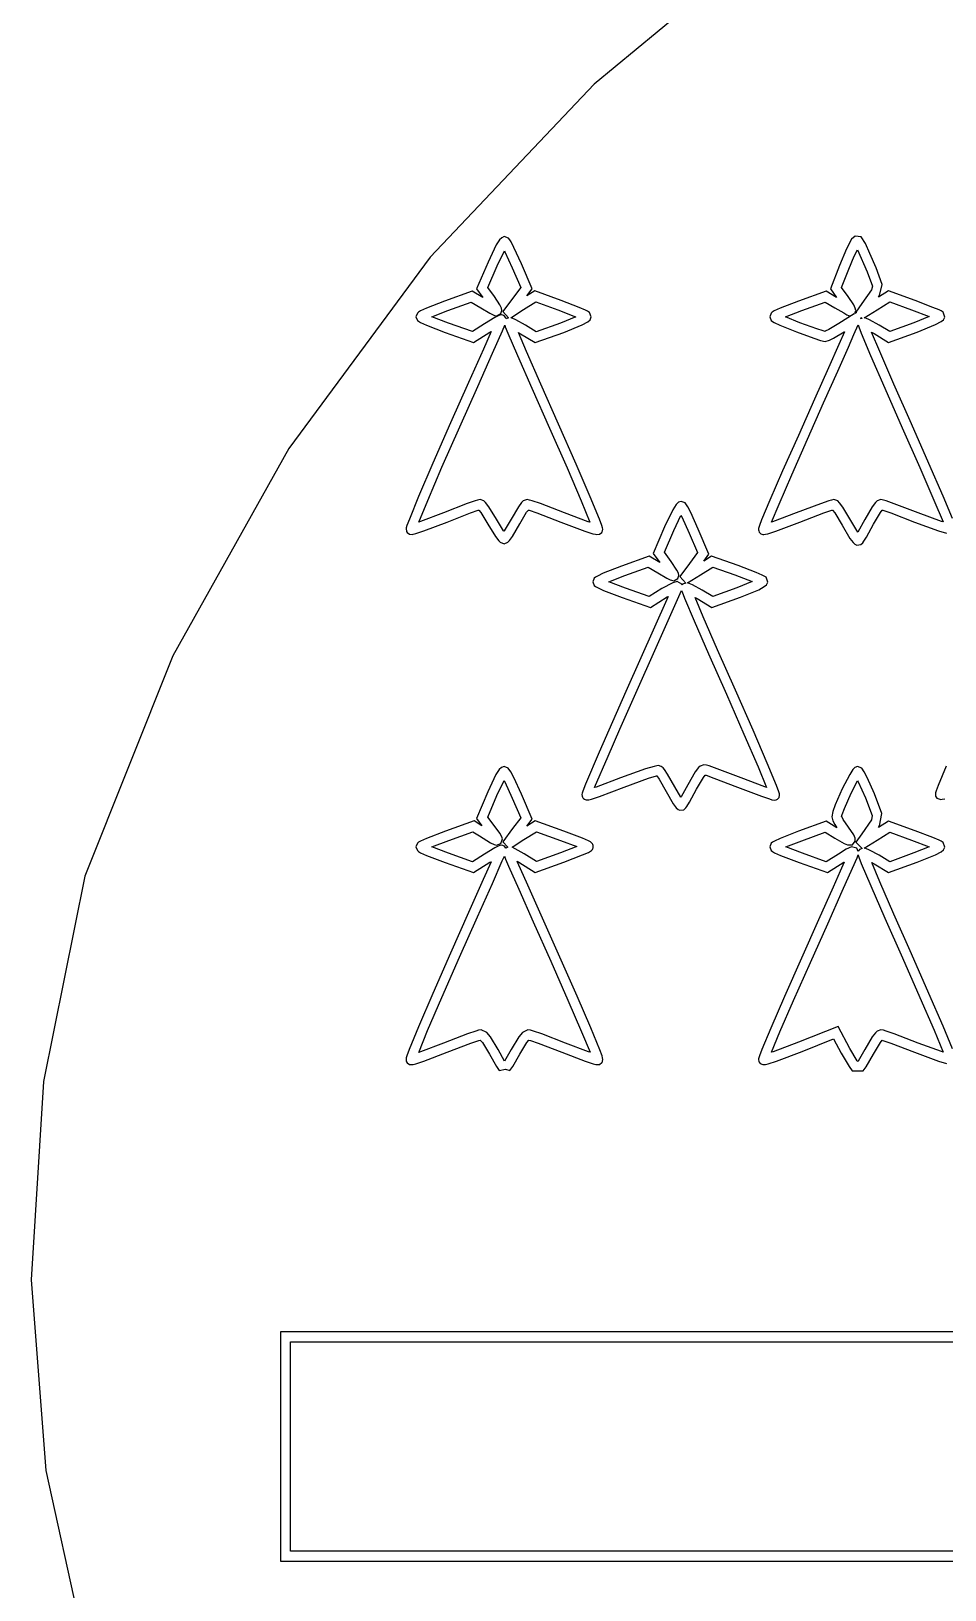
# Model space of a CAD drawing. Extents: x 23 to 528, y 384 to 592.
# Drawn here: x 78.13 to 102.54, y 427.06 to 468.71 of the extents above; entities that cross this region are included whole.
import ezdxf

# ---------------------------------------------------------------- set-up
doc = ezdxf.new("R2010")
doc.units = 0
doc.layers.get('0').update_dxf_attribs({"linetype": 'CONTINUOUS'})

msp = doc.modelspace()

# ---------------------------------------------------------------- linework, layer by layer
at = {"color": 0}
for p, q in [((98.0969, 471.371), (93.176, 467.297)), ((93.176, 467.297), (88.791, 462.672)), ((90.6999, 463.194), (90.6431, 463.137)), ((90.7658, 463.222), (90.6999, 463.194)), ((90.883, 463.183), (90.7658, 463.222)), ((90.9214, 463.134), (90.883, 463.183)), ((100.048, 463.151), (99.912, 462.901)), ((100.143, 463.232), (100.048, 463.151)), ((100.306, 463.215), (100.143, 463.232)), ((100.423, 463.042), (100.306, 463.215)), ((90.5549, 463), (90.3358, 462.545)), ((90.6431, 463.137), (90.5549, 463)), ((90.5785, 462.442), (90.7743, 462.844)), ((90.7743, 462.844), (90.7881, 462.816)), ((90.7881, 462.816), (90.9821, 462.386)), ((90.9507, 463.081), (90.9214, 463.134)), ((91.0262, 462.933), (90.9507, 463.081)), ((91.2262, 462.492), (91.0262, 462.933)), ((99.912, 462.901), (99.7313, 462.453)), ((100.12, 462.7), (100.208, 462.873)), ((100.208, 462.873), (100.466, 462.28)), ((100.537, 462.774), (100.423, 463.042)), ((100.709, 462.386), (100.537, 462.774)), ((88.791, 462.672), (85.0138, 457.56)), ((90.3358, 462.545), (90.0285, 461.828)), ((90.3319, 461.864), (90.5785, 462.442)), ((90.9821, 462.386), (91.2082, 461.864)), ((91.5113, 461.825), (91.2262, 462.492)), ((99.7313, 462.453), (99.4833, 461.828)), ((99.7825, 461.867), (99.9765, 462.354)), ((99.9765, 462.354), (100.12, 462.7)), ((100.867, 461.948), (100.709, 462.386)), ((100.466, 462.28), (100.607, 461.903)), ((100.607, 461.903), (100.586, 461.804)), ((100.798, 461.649), (100.867, 461.948)), ((89.1755, 461.5), (88.6876, 461.31)), ((89.9156, 461.768), (89.1755, 461.5)), ((89.2651, 461.25), (89.8867, 461.476)), ((89.8867, 461.476), (90.1442, 461.32)), ((90.194, 461.599), (89.9156, 461.768)), ((90.0285, 461.828), (90.194, 461.599)), ((90.5041, 461.62), (90.3319, 461.864)), ((90.6515, 461.398), (90.5041, 461.62)), ((90.992, 461.574), (90.7288, 461.225)), ((91.2082, 461.864), (90.992, 461.574)), ((91.2869, 461.275), (91.6146, 461.479)), ((91.3723, 461.638), (91.5113, 461.825)), ((91.5818, 461.772), (91.3723, 461.638)), ((92.2898, 461.514), (91.5818, 461.772)), ((91.6146, 461.479), (92.2002, 461.268)), ((92.7724, 461.327), (92.2898, 461.514)), ((98.6303, 461.5), (98.141, 461.31)), ((99.3704, 461.768), (98.6303, 461.5)), ((98.7199, 461.25), (99.3415, 461.476)), ((99.3415, 461.476), (99.599, 461.32)), ((99.6502, 461.599), (99.3704, 461.768)), ((99.4833, 461.828), (99.6502, 461.599)), ((99.9589, 461.624), (99.7825, 461.867)), ((100.106, 461.398), (99.9589, 461.624)), ((100.586, 461.804), (100.323, 461.437)), ((100.733, 461.268), (101.068, 461.479)), ((101.036, 461.772), (100.768, 461.603)), ((100.768, 461.603), (100.798, 461.649)), ((101.745, 461.514), (101.036, 461.772)), ((101.068, 461.479), (101.655, 461.268)), ((102.224, 461.331), (101.745, 461.514)), ((88.4481, 461.179), (88.4068, 461.084)), ((88.4068, 461.084), (88.4495, 460.985)), ((88.4784, 461.208), (88.4481, 461.179)), ((88.5321, 461.239), (88.4784, 461.208)), ((88.6876, 461.31), (88.5321, 461.239)), ((88.8365, 461.084), (89.2651, 461.25)), ((89.2803, 460.915), (88.8365, 461.084)), ((90.1442, 461.32), (90.3841, 461.179)), ((90.5178, 461.059), (90.2437, 460.894)), ((90.3841, 461.179), (90.4737, 461.137)), ((90.4737, 461.137), (90.5097, 461.119)), ((90.5097, 461.119), (90.5701, 461.109)), ((90.6089, 461.105), (90.5178, 461.059)), ((90.5701, 461.109), (90.6805, 461.165)), ((90.6501, 461.123), (90.6089, 461.105)), ((90.6999, 461.13), (90.6501, 461.123)), ((90.6942, 461.313), (90.6515, 461.398)), ((90.6805, 461.165), (90.7066, 461.25)), ((90.7066, 461.25), (90.6942, 461.313)), ((90.7302, 461.123), (90.6999, 461.13)), ((90.7288, 461.225), (90.8858, 461.056)), ((90.7507, 461.116), (90.7302, 461.123)), ((90.7729, 461.102), (90.7507, 461.116)), ((90.8142, 461.052), (90.7729, 461.102)), ((90.9422, 461.056), (91.2869, 461.275)), ((92.2002, 461.268), (92.6716, 461.084)), ((92.6842, 461.077), (92.2722, 460.911)), ((92.6716, 461.084), (92.6842, 461.077)), ((92.9375, 461.257), (92.7724, 461.327)), ((92.994, 461.232), (92.9375, 461.257)), ((93.0465, 461.193), (92.994, 461.232)), ((93.0935, 461.077), (93.0465, 461.193)), ((93.0645, 461.003), (93.0935, 461.077)), ((97.9015, 461.179), (97.8613, 461.081)), ((97.8613, 461.081), (97.9029, 460.982)), ((97.9304, 461.204), (97.9015, 461.179)), ((97.9854, 461.236), (97.9304, 461.204)), ((98.141, 461.31), (97.9854, 461.236)), ((98.2846, 461.081), (98.7199, 461.25)), ((98.6702, 460.922), (98.2846, 461.081)), ((99.599, 461.32), (99.8389, 461.183)), ((100.119, 461.158), (99.7119, 460.901)), ((99.8389, 461.183), (99.9271, 461.137)), ((99.9271, 461.137), (99.9642, 461.119)), ((99.9642, 461.119), (100.025, 461.109)), ((100.025, 461.109), (100.119, 461.158)), ((100.148, 461.313), (100.106, 461.398)), ((100.137, 461.169), (100.161, 461.25)), ((100.178, 461.193), (100.137, 461.169)), ((100.161, 461.25), (100.148, 461.313)), ((100.323, 461.437), (100.166, 461.208)), ((100.166, 461.208), (100.178, 461.193)), ((100.298, 461.028), (100.31, 461.059)), ((100.31, 461.059), (100.329, 461.038)), ((100.389, 461.049), (100.733, 461.268)), ((101.655, 461.268), (102.122, 461.088)), ((102.122, 461.088), (101.714, 460.922)), ((102.387, 461.264), (102.224, 461.331)), ((102.442, 461.236), (102.387, 461.264)), ((102.493, 461.204), (102.442, 461.236)), ((102.538, 461.073), (102.493, 461.204)), ((102.505, 461.003), (102.538, 461.073)), ((88.4495, 460.985), (88.4784, 460.961)), ((88.4784, 460.961), (88.5335, 460.929)), ((88.5335, 460.929), (88.6919, 460.855)), ((88.6919, 460.855), (89.1921, 460.664)), ((89.1921, 460.664), (89.9502, 460.396)), ((89.9171, 460.689), (89.2803, 460.915)), ((90.2437, 460.894), (89.9171, 460.689)), ((89.9502, 460.396), (90.3855, 460.668)), ((90.4187, 460.689), (90.2106, 460.216)), ((90.3855, 460.668), (90.4187, 460.689)), ((90.4529, 460.107), (90.7189, 460.71)), ((90.7189, 460.71), (90.781, 460.858)), ((90.781, 460.858), (90.7962, 460.816)), ((90.7962, 460.816), (90.865, 460.647)), ((90.8209, 461.024), (90.8142, 461.052)), ((90.8858, 461.056), (90.8209, 461.024)), ((90.865, 460.647), (91.12, 460.047)), ((90.9835, 461.042), (90.9422, 461.056)), ((91.0788, 460.999), (90.9835, 461.042)), ((91.3377, 460.855), (91.0788, 460.999)), ((91.3624, 460.153), (91.1475, 460.657)), ((91.1475, 460.657), (91.2001, 460.629)), ((91.6231, 460.682), (91.3377, 460.855)), ((91.5942, 460.393), (92.3604, 460.664)), ((92.2722, 460.911), (91.6231, 460.682)), ((92.3604, 460.664), (92.855, 460.862)), ((92.855, 460.862), (93.0039, 460.947)), ((93.0039, 460.947), (93.0645, 461.003)), ((97.9029, 460.982), (97.9329, 460.957)), ((97.9329, 460.957), (97.9854, 460.925)), ((97.9854, 460.925), (98.1343, 460.855)), ((98.1343, 460.855), (98.5753, 460.678)), ((98.5753, 460.678), (99.0395, 460.506)), ((99.1249, 460.756), (98.6702, 460.922)), ((99.289, 460.703), (99.1249, 460.756)), ((99.3454, 460.689), (99.289, 460.703)), ((99.3482, 460.696), (99.3454, 460.689)), ((99.4406, 460.742), (99.3482, 460.696)), ((99.7119, 460.901), (99.4406, 460.742)), ((99.5645, 460.509), (99.8527, 460.678)), ((99.8583, 460.682), (99.7095, 460.343)), ((99.8527, 460.678), (99.8583, 460.682)), ((100.114, 460.604), (100.225, 460.862)), ((100.225, 460.862), (100.241, 460.812)), ((100.241, 460.812), (100.307, 460.643)), ((100.329, 461.038), (100.298, 461.028)), ((100.307, 460.643), (100.558, 460.047)), ((100.427, 461.042), (100.389, 461.049)), ((100.528, 460.999), (100.427, 461.042)), ((100.787, 460.858), (100.528, 460.999)), ((100.802, 460.149), (100.584, 460.668)), ((100.584, 460.668), (100.649, 460.633)), ((101.069, 460.689), (100.787, 460.858)), ((101.039, 460.396), (101.804, 460.671)), ((101.714, 460.922), (101.069, 460.689)), ((101.804, 460.671), (102.296, 460.872)), ((102.296, 460.872), (102.446, 460.954)), ((102.446, 460.954), (102.505, 461.003)), ((91.2001, 460.629), (91.5942, 460.393)), ((99.0395, 460.506), (99.2159, 460.449)), ((99.2159, 460.449), (99.3468, 460.424)), ((99.3468, 460.424), (99.4558, 460.456)), ((99.7095, 460.343), (99.4297, 459.715)), ((99.4558, 460.456), (99.5645, 460.509)), ((99.6819, 459.631), (99.9656, 460.269)), ((99.9656, 460.269), (100.114, 460.604)), ((100.649, 460.633), (101.039, 460.396)), ((90.2106, 460.216), (89.8165, 459.327)), ((90.0589, 459.218), (90.4529, 460.107)), ((91.12, 460.047), (91.5017, 459.172)), ((91.7444, 459.278), (91.3624, 460.153)), ((100.558, 460.047), (100.937, 459.172)), ((101.18, 459.278), (100.802, 460.149)), ((99.4297, 459.715), (99.0561, 458.876)), ((99.3027, 458.78), (99.6819, 459.631)), ((89.8165, 459.327), (89.3367, 458.244)), ((89.5794, 458.138), (90.0589, 459.218)), ((91.5017, 459.172), (91.9759, 458.103)), ((92.2182, 458.209), (91.7444, 459.278)), ((100.937, 459.172), (101.406, 458.114)), ((101.648, 458.22), (101.18, 459.278)), ((99.0561, 458.876), (98.6275, 457.913)), ((98.8688, 457.807), (99.3027, 458.78)), ((89.3367, 458.244), (88.8601, 457.168)), ((92.6895, 457.144), (92.2182, 458.209)), ((102.115, 457.161), (101.648, 458.22)), ((89.1039, 457.062), (89.5794, 458.138)), ((91.9759, 458.103), (92.4458, 457.041)), ((98.6275, 457.913), (98.2073, 456.967)), ((98.4497, 456.861), (98.8688, 457.807)), ((101.406, 458.114), (101.873, 457.055)), ((85.0138, 457.56), (81.9132, 452.025)), ((88.8601, 457.168), (88.4798, 456.279)), ((88.725, 456.173), (89.1039, 457.062)), ((92.4458, 457.041), (92.8232, 456.163)), ((93.0674, 456.269), (92.6895, 457.144)), ((98.2073, 456.967), (97.8697, 456.184)), ((101.873, 457.055), (102.251, 456.184)), ((102.494, 456.286), (102.115, 457.161)), ((98.1135, 456.078), (98.4497, 456.861)), ((88.4798, 456.279), (88.2329, 455.669)), ((88.4865, 455.595), (88.725, 456.173)), ((89.7777, 456.089), (89.148, 455.842)), ((89.9887, 456.163), (89.7777, 456.089)), ((90.0575, 456.184), (89.9887, 456.163)), ((90.1252, 456.198), (90.0575, 456.184)), ((90.2257, 456.159), (90.1252, 456.198)), ((90.2698, 456.117), (90.2257, 456.159)), ((90.3566, 456.004), (90.2698, 456.117)), ((91.2329, 456.117), (91.1475, 456.004)), ((91.2784, 456.159), (91.2329, 456.117)), ((91.379, 456.198), (91.2784, 456.159)), ((91.4467, 456.184), (91.379, 456.198)), ((91.5183, 456.163), (91.4467, 456.184)), ((91.7332, 456.089), (91.5183, 456.163)), ((92.3794, 455.842), (91.7332, 456.089)), ((92.8232, 456.163), (93.0589, 455.591)), ((93.314, 455.669), (93.0674, 456.269)), ((95.3643, 456.068), (95.2722, 455.926)), ((95.425, 456.124), (95.3643, 456.068)), ((95.4952, 456.145), (95.425, 456.124)), ((95.6028, 456.106), (95.4952, 456.145)), ((95.673, 456.004), (95.6028, 456.106)), ((97.8697, 456.184), (97.645, 455.651)), ((97.9096, 455.595), (98.1135, 456.078)), ((99.2188, 456.085), (98.5668, 455.838)), ((99.4378, 456.163), (99.2188, 456.085)), ((99.5094, 456.184), (99.4378, 456.163)), ((99.5772, 456.198), (99.5094, 456.184)), ((99.6791, 456.159), (99.5772, 456.198)), ((99.726, 456.113), (99.6791, 456.159)), ((99.8181, 455.993), (99.726, 456.113)), ((100.688, 456.117), (100.601, 456.004)), ((100.732, 456.159), (100.688, 456.117)), ((100.832, 456.198), (100.732, 456.159)), ((100.901, 456.184), (100.832, 456.198)), ((100.972, 456.163), (100.901, 456.184)), ((101.188, 456.085), (100.972, 456.163)), ((101.831, 455.842), (101.188, 456.085)), ((102.251, 456.184), (102.493, 455.602)), ((102.744, 455.69), (102.494, 456.286)), ((88.2329, 455.669), (88.1683, 455.5)), ((89.148, 455.842), (88.5321, 455.609)), ((89.2471, 455.595), (89.8701, 455.838)), ((89.8701, 455.838), (90.0726, 455.912)), ((90.0726, 455.912), (90.0906, 455.916)), ((90.0906, 455.916), (90.1404, 455.852)), ((90.1404, 455.852), (90.3291, 455.542)), ((90.5619, 455.669), (90.3566, 456.004)), ((90.7521, 455.359), (90.5619, 455.669)), ((90.9507, 455.669), (90.7701, 455.359)), ((91.1475, 456.004), (90.9507, 455.669)), ((91.1849, 455.545), (91.3666, 455.856)), ((91.3666, 455.856), (91.4135, 455.916)), ((91.4135, 455.916), (91.4358, 455.912)), ((91.4358, 455.912), (91.6436, 455.838)), ((91.6436, 455.838), (92.2831, 455.595)), ((93.012, 455.605), (92.3794, 455.842)), ((93.3771, 455.5), (93.314, 455.669)), ((95.2722, 455.926), (95.0528, 455.471)), ((95.2969, 455.369), (95.4913, 455.775)), ((95.4913, 455.775), (95.5132, 455.736)), ((95.5132, 455.736), (95.7104, 455.302)), ((95.7502, 455.852), (95.673, 456.004)), ((95.9527, 455.404), (95.7502, 455.852)), ((97.645, 455.651), (97.5857, 455.5)), ((98.5668, 455.838), (97.9357, 455.605)), ((98.6635, 455.595), (99.3084, 455.838)), ((99.3084, 455.838), (99.5193, 455.912)), ((99.5193, 455.912), (99.5426, 455.916)), ((99.5426, 455.916), (99.599, 455.845)), ((99.599, 455.845), (99.8001, 455.51)), ((100.033, 455.637), (99.8181, 455.993)), ((100.402, 455.662), (100.221, 455.33)), ((100.601, 456.004), (100.402, 455.662)), ((100.637, 455.538), (100.82, 455.852)), ((100.82, 455.852), (100.868, 455.916)), ((100.868, 455.916), (100.889, 455.912)), ((100.889, 455.912), (101.097, 455.838)), ((101.097, 455.838), (101.735, 455.595)), ((102.457, 455.613), (101.831, 455.842)), ((88.1518, 455.443), (88.1475, 455.404)), ((88.1475, 455.404), (88.1546, 455.359)), ((88.1683, 455.5), (88.1518, 455.443)), ((88.1546, 455.359), (88.1613, 455.341)), ((88.1613, 455.341), (88.1765, 455.316)), ((88.1765, 455.316), (88.2385, 455.27)), ((88.2385, 455.27), (88.3049, 455.263)), ((88.3049, 455.263), (88.3391, 455.27)), ((88.3391, 455.27), (88.4093, 455.288)), ((88.4093, 455.288), (88.6188, 455.359)), ((88.5321, 455.609), (88.4865, 455.595)), ((88.6188, 455.359), (89.2471, 455.595)), ((90.3291, 455.542), (90.5344, 455.21)), ((90.7616, 455.344), (90.7521, 455.359)), ((90.7701, 455.359), (90.7616, 455.344)), ((90.9906, 455.21), (91.1849, 455.545)), ((92.2831, 455.595), (92.9252, 455.355)), ((92.9252, 455.355), (93.1376, 455.284)), ((93.0589, 455.591), (93.012, 455.605)), ((93.1376, 455.284), (93.2092, 455.27)), ((93.2092, 455.27), (93.2423, 455.263)), ((93.2423, 455.263), (93.3125, 455.27)), ((93.3125, 455.27), (93.314, 455.27)), ((93.314, 455.27), (93.3746, 455.316)), ((93.3746, 455.316), (93.3884, 455.344)), ((93.3937, 455.443), (93.3771, 455.5)), ((93.3884, 455.344), (93.3951, 455.362)), ((93.3993, 455.404), (93.3937, 455.443)), ((93.3951, 455.362), (93.3993, 455.404)), ((95.0528, 455.471), (94.7498, 454.755)), ((95.0528, 454.787), (95.2969, 455.369)), ((95.7104, 455.302), (95.9347, 454.78)), ((96.2395, 454.741), (95.9527, 455.404)), ((97.5639, 455.422), (97.5625, 455.39)), ((97.5625, 455.39), (97.5678, 455.359)), ((97.5692, 455.45), (97.5639, 455.422)), ((97.5678, 455.359), (97.579, 455.33)), ((97.5857, 455.5), (97.5692, 455.45)), ((97.579, 455.33), (97.6051, 455.299)), ((97.6051, 455.299), (97.6284, 455.284)), ((97.6284, 455.284), (97.6492, 455.274)), ((97.6492, 455.274), (97.6768, 455.267)), ((97.6768, 455.267), (97.7085, 455.267)), ((97.7085, 455.267), (97.7456, 455.27)), ((97.7456, 455.27), (97.8147, 455.284)), ((97.8147, 455.284), (98.0225, 455.355)), ((97.9357, 455.605), (97.9096, 455.595)), ((98.0225, 455.355), (98.6635, 455.595)), ((99.8001, 455.51), (100.007, 455.161)), ((100.216, 455.327), (100.033, 455.637)), ((100.221, 455.33), (100.216, 455.327)), ((100.448, 455.196), (100.637, 455.538)), ((101.735, 455.595), (102.373, 455.362)), ((102.373, 455.362), (102.582, 455.299)), ((102.493, 455.602), (102.457, 455.613)), ((90.5344, 455.21), (90.6198, 455.097)), ((90.6198, 455.097), (90.6625, 455.055)), ((90.6625, 455.055), (90.763, 455.016)), ((90.763, 455.016), (90.865, 455.059)), ((90.865, 455.059), (90.9091, 455.101)), ((90.9091, 455.101), (90.9906, 455.21)), ((100.007, 455.161), (100.091, 455.052)), ((100.091, 455.052), (100.138, 455.006)), ((100.138, 455.006), (100.186, 454.981)), ((100.186, 454.981), (100.295, 454.995)), ((100.295, 454.995), (100.347, 455.045)), ((100.347, 455.045), (100.378, 455.083)), ((100.378, 455.083), (100.448, 455.196)), ((93.9024, 454.417), (93.4145, 454.226)), ((94.6422, 454.685), (93.9024, 454.417)), ((94.9219, 454.515), (94.6422, 454.685)), ((94.7498, 454.755), (94.9219, 454.515)), ((95.2292, 454.544), (95.0528, 454.787)), ((95.3781, 454.314), (95.2292, 454.544)), ((95.7185, 454.491), (95.4567, 454.138)), ((95.9347, 454.78), (95.7185, 454.491)), ((96.0148, 454.187), (96.3415, 454.395)), ((96.0988, 454.554), (96.2395, 454.741)), ((96.3097, 454.688), (96.0988, 454.554)), ((97.0181, 454.431), (96.3097, 454.688)), ((96.3415, 454.395), (96.9271, 454.184)), ((97.4961, 454.247), (97.0181, 454.431)), ((93.176, 454.096), (93.1333, 454)), ((93.1333, 454), (93.176, 453.898)), ((93.2049, 454.124), (93.176, 454.096)), ((93.2586, 454.152), (93.2049, 454.124)), ((93.4145, 454.226), (93.2586, 454.152)), ((93.5634, 454), (93.992, 454.17)), ((94.0082, 453.831), (93.5634, 454)), ((93.992, 454.17), (94.6132, 454.392)), ((94.6132, 454.392), (94.8725, 454.237)), ((94.8725, 454.237), (95.1121, 454.096)), ((95.1121, 454.096), (95.2003, 454.053)), ((95.2003, 454.053), (95.2377, 454.039)), ((95.2377, 454.039), (95.2969, 454.029)), ((95.3918, 454.004), (95.2708, 453.976)), ((95.2969, 454.029), (95.4084, 454.085)), ((95.4207, 454.23), (95.3781, 454.314)), ((95.5174, 453.933), (95.3918, 454.004)), ((95.4084, 454.085), (95.4334, 454.17)), ((95.4334, 454.17), (95.4207, 454.23)), ((95.4567, 454.138), (95.6208, 453.961)), ((95.6663, 453.969), (96.0148, 454.187)), ((96.9271, 454.184), (97.3956, 454.004)), ((97.3956, 454.004), (96.9864, 453.838)), ((97.6588, 454.18), (97.4961, 454.247)), ((97.7138, 454.152), (97.6588, 454.18)), ((97.7664, 454.12), (97.7138, 454.152)), ((97.8105, 453.99), (97.7664, 454.12)), ((97.7773, 453.919), (97.8105, 453.99)), ((93.176, 453.898), (93.2064, 453.873)), ((93.2064, 453.873), (93.2614, 453.845)), ((93.2614, 453.845), (93.4187, 453.771)), ((93.4187, 453.771), (93.919, 453.58)), ((93.919, 453.58), (94.6767, 453.312)), ((94.645, 453.605), (94.0082, 453.831)), ((95.1509, 453.609), (94.0153, 451.065)), ((94.984, 453.817), (94.645, 453.605)), ((94.6767, 453.312), (95.1258, 453.595)), ((94.8312, 452.247), (95.5089, 453.764)), ((95.2708, 453.976), (94.984, 453.817)), ((95.1258, 453.595), (95.1509, 453.609)), ((95.5089, 453.764), (95.5202, 453.729)), ((95.5188, 453.912), (95.5174, 453.933)), ((95.5354, 453.937), (95.5188, 453.912)), ((95.5202, 453.729), (95.5876, 453.559)), ((95.6208, 453.961), (95.5354, 453.937)), ((95.7061, 453.958), (95.6663, 453.969)), ((95.8025, 453.919), (95.7061, 453.958)), ((96.0603, 453.775), (95.8025, 453.919)), ((96.0864, 453.062), (95.8674, 453.58)), ((95.8674, 453.58), (95.9224, 453.549)), ((96.3415, 453.605), (96.0603, 453.775)), ((96.3126, 453.312), (97.0774, 453.588)), ((96.9864, 453.838), (96.3415, 453.605)), ((97.0774, 453.588), (97.5692, 453.789)), ((97.5692, 453.789), (97.718, 453.87)), ((97.718, 453.87), (97.7773, 453.919)), ((95.5876, 453.559), (95.8441, 452.956)), ((95.9224, 453.549), (96.3126, 453.312)), ((95.8441, 452.956), (96.2283, 452.074)), ((96.471, 452.18), (96.0864, 453.062)), ((81.9132, 452.025), (79.5595, 446.133)), ((94.2869, 451.023), (94.8312, 452.247)), ((96.2283, 452.074), (96.7038, 450.998)), ((96.9465, 451.108), (96.471, 452.18)), ((94.0153, 451.065), (93.3016, 449.446)), ((97.4178, 450.035), (96.9465, 451.108)), ((93.8611, 450.063), (94.2869, 451.023)), ((96.7038, 450.998), (97.1751, 449.929)), ((93.544, 449.344), (93.8611, 450.063)), ((97.1751, 449.929), (97.5526, 449.054)), ((97.7967, 449.157), (97.4178, 450.035)), ((93.3016, 449.446), (92.9375, 448.596)), ((90.6364, 448.984), (90.5454, 448.846)), ((90.697, 449.037), (90.6364, 448.984)), ((90.7687, 449.061), (90.697, 449.037)), ((90.8763, 449.023), (90.7687, 449.061)), ((90.9465, 448.92), (90.8763, 449.023)), ((93.1831, 448.5), (93.544, 449.344)), ((94.543, 449.005), (93.8735, 448.758)), ((94.7706, 449.068), (94.543, 449.005)), ((94.8503, 449.086), (94.7706, 449.068)), ((94.8916, 449.09), (94.8503, 449.086)), ((94.966, 449.068), (94.8916, 449.09)), ((95.0186, 449.026), (94.966, 449.068)), ((95.0542, 448.98), (95.0186, 449.026)), ((95.1329, 448.86), (95.0542, 448.98)), ((95.9598, 449.033), (95.8744, 448.92)), ((96.0053, 449.076), (95.9598, 449.033)), ((96.1058, 449.111), (96.0053, 449.076)), ((96.1746, 449.1), (96.1058, 449.111)), ((96.2448, 449.079), (96.1746, 449.1)), ((96.4586, 449.005), (96.2448, 449.079)), ((97.1007, 448.758), (96.4586, 449.005)), ((97.5526, 449.054), (97.7787, 448.504)), ((98.0419, 448.56), (97.7967, 449.157)), ((100.086, 448.98), (100.003, 448.853)), ((100.138, 449.033), (100.086, 448.98)), ((100.204, 449.061), (100.138, 449.033)), ((100.327, 449.019), (100.204, 449.061)), ((100.39, 448.92), (100.327, 449.019)), ((102.574, 449.072), (102.363, 448.56)), ((90.5454, 448.846), (90.3277, 448.391)), ((90.5715, 448.289), (90.7644, 448.691)), ((90.7644, 448.691), (90.7867, 448.652)), ((90.7867, 448.652), (90.9821, 448.218)), ((91.0237, 448.769), (90.9465, 448.92)), ((91.2262, 448.324), (91.0237, 448.769)), ((92.9375, 448.596), (92.8645, 448.409)), ((93.8735, 448.758), (93.2258, 448.515)), ((93.9712, 448.511), (94.6256, 448.751)), ((94.6256, 448.751), (94.8337, 448.814)), ((94.8337, 448.814), (94.845, 448.818)), ((94.845, 448.818), (94.9082, 448.723)), ((94.9082, 448.723), (95.0916, 448.395)), ((95.3273, 448.518), (95.1329, 448.86)), ((95.6744, 448.578), (95.4927, 448.25)), ((95.8744, 448.92), (95.6744, 448.578)), ((95.91, 448.455), (96.0935, 448.769)), ((96.0935, 448.769), (96.1401, 448.832)), ((96.1401, 448.832), (96.1623, 448.829)), ((96.1623, 448.829), (96.369, 448.755)), ((96.369, 448.755), (97.0044, 448.515)), ((97.7346, 448.518), (97.1007, 448.758)), ((100.003, 448.853), (99.8001, 448.465)), ((100.039, 448.352), (100.211, 448.684)), ((100.211, 448.684), (100.212, 448.684)), ((100.212, 448.684), (100.226, 448.656)), ((100.226, 448.656), (100.42, 448.229)), ((100.464, 448.772), (100.39, 448.92)), ((100.664, 448.335), (100.464, 448.772)), ((90.3277, 448.391), (90.0257, 447.675)), ((90.3291, 447.714), (90.5715, 448.289)), ((90.9821, 448.218), (91.2082, 447.696)), ((91.5113, 447.657), (91.2262, 448.324)), ((92.8479, 448.349), (92.8441, 448.314)), ((92.8441, 448.314), (92.8479, 448.275)), ((92.8645, 448.409), (92.8479, 448.349)), ((92.8479, 448.275), (92.8592, 448.243)), ((92.8592, 448.243), (92.8702, 448.229)), ((92.8702, 448.229), (92.8882, 448.208)), ((92.8882, 448.208), (92.91, 448.19)), ((92.91, 448.19), (92.9294, 448.183)), ((92.9294, 448.183), (92.9584, 448.172)), ((92.9584, 448.172), (92.9901, 448.172)), ((92.9901, 448.172), (93.0271, 448.176)), ((93.0271, 448.176), (93.0988, 448.194)), ((93.0988, 448.194), (93.3125, 448.261)), ((93.2258, 448.515), (93.1831, 448.5)), ((93.3125, 448.261), (93.9712, 448.511)), ((95.0916, 448.395), (95.2846, 448.067)), ((95.4885, 448.243), (95.3273, 448.518)), ((95.4927, 448.25), (95.4885, 448.243)), ((95.7213, 448.112), (95.91, 448.455)), ((97.0044, 448.515), (97.6436, 448.271)), ((97.6436, 448.271), (97.8546, 448.197)), ((97.7787, 448.504), (97.7346, 448.518)), ((97.8546, 448.197), (97.9234, 448.172)), ((97.9234, 448.172), (97.9911, 448.162)), ((97.9911, 448.162), (98.0309, 448.169)), ((98.0309, 448.169), (98.0694, 448.187)), ((98.104, 448.391), (98.0419, 448.56)), ((98.0694, 448.187), (98.0955, 448.215)), ((98.0955, 448.215), (98.1121, 448.239)), ((98.1206, 448.338), (98.104, 448.391)), ((98.1121, 448.239), (98.1244, 448.299)), ((98.1244, 448.299), (98.1206, 448.338)), ((99.8001, 448.465), (99.61, 448.038)), ((99.8569, 447.94), (100.039, 448.352)), ((100.42, 448.229), (100.6, 447.753)), ((100.858, 447.806), (100.664, 448.335)), ((102.293, 448.363), (102.288, 448.335)), ((102.288, 448.335), (102.288, 448.303)), ((102.288, 448.303), (102.296, 448.271)), ((102.308, 448.412), (102.293, 448.363)), ((102.296, 448.271), (102.33, 448.218)), ((102.363, 448.56), (102.308, 448.412)), ((102.33, 448.218), (102.432, 448.183)), ((102.432, 448.183), (102.471, 448.187)), ((102.471, 448.187), (102.545, 448.204)), ((95.2846, 448.067), (95.3643, 447.961)), ((95.3643, 447.961), (95.4126, 447.918)), ((95.4126, 447.918), (95.4634, 447.894)), ((95.4634, 447.894), (95.5657, 447.908)), ((95.5657, 447.908), (95.6179, 447.957)), ((95.6179, 447.957), (95.6483, 447.996)), ((95.6483, 447.996), (95.7213, 448.112)), ((99.5468, 447.866), (99.5193, 447.721)), ((99.61, 448.038), (99.5468, 447.866)), ((99.7839, 447.724), (99.8001, 447.784)), ((99.8001, 447.784), (99.8569, 447.94)), ((100.6, 447.753), (100.586, 447.636)), ((100.799, 447.481), (100.858, 447.806)), ((89.1977, 447.34), (88.6933, 447.142)), ((89.9626, 447.615), (89.1977, 447.34)), ((89.2874, 447.089), (89.9294, 447.322)), ((89.9294, 447.322), (90.1044, 447.213)), ((90.1732, 447.481), (89.9626, 447.615)), ((90.0257, 447.675), (90.1732, 447.481)), ((90.4462, 447.562), (90.3291, 447.714)), ((90.6473, 447.283), (90.4462, 447.562)), ((90.992, 447.407), (90.7288, 447.054)), ((91.2082, 447.696), (90.992, 447.407)), ((91.295, 447.111), (91.6298, 447.319)), ((91.3723, 447.474), (91.5113, 447.657)), ((91.597, 447.611), (91.3723, 447.474)), ((92.3604, 447.34), (91.597, 447.611)), ((91.6298, 447.319), (92.2694, 447.089)), ((92.8606, 447.146), (92.3604, 447.34)), ((98.6303, 447.333), (98.141, 447.142)), ((99.3704, 447.601), (98.6303, 447.333)), ((99.6597, 447.425), (99.3704, 447.601)), ((99.5193, 447.721), (99.5482, 447.615)), ((99.5482, 447.615), (99.599, 447.516)), ((99.599, 447.516), (99.6597, 447.425)), ((99.7878, 447.724), (99.7839, 447.724)), ((99.828, 447.65), (99.7878, 447.724)), ((99.9684, 447.439), (99.828, 447.65)), ((100.109, 447.234), (99.9684, 447.439)), ((100.586, 447.636), (100.323, 447.269)), ((101.036, 447.604), (100.768, 447.435)), ((100.768, 447.435), (100.799, 447.481)), ((101.745, 447.347), (101.036, 447.604)), ((102.224, 447.163), (101.745, 447.347)), ((88.4495, 447.015), (88.4068, 446.917)), ((88.4068, 446.917), (88.4495, 446.818)), ((88.4784, 447.04), (88.4495, 447.015)), ((88.5335, 447.072), (88.4784, 447.04)), ((88.6933, 447.142), (88.5335, 447.072)), ((88.8365, 446.917), (89.2874, 447.089)), ((89.2803, 446.744), (88.8365, 446.917)), ((90.1044, 447.213), (90.4035, 447.026)), ((90.4035, 447.026), (90.5013, 446.98)), ((90.5013, 446.98), (90.5605, 446.966)), ((90.6089, 446.938), (90.5178, 446.892)), ((90.5605, 446.966), (90.6762, 447.005)), ((90.6501, 446.955), (90.6089, 446.938)), ((90.7023, 447.188), (90.6473, 447.283)), ((90.6999, 446.962), (90.6501, 446.955)), ((90.6762, 447.005), (90.7189, 447.128)), ((90.7302, 446.955), (90.6999, 446.962)), ((90.7189, 447.128), (90.7023, 447.188)), ((90.7288, 447.054), (90.8625, 446.909)), ((90.7507, 446.948), (90.7302, 446.955)), ((90.7743, 446.934), (90.7507, 446.948)), ((90.8142, 446.885), (90.7743, 446.934)), ((90.8625, 446.909), (90.8156, 446.878)), ((90.9782, 446.909), (91.295, 447.111)), ((91.2992, 446.733), (90.9782, 446.909)), ((92.2694, 447.089), (92.7047, 446.924)), ((92.7047, 446.924), (92.2694, 446.758)), ((93.019, 447.079), (92.8606, 447.146)), ((93.0727, 447.051), (93.019, 447.079)), ((93.1016, 447.026), (93.0727, 447.051)), ((93.1238, 447.001), (93.1016, 447.026)), ((93.139, 446.977), (93.1238, 447.001)), ((93.1457, 446.952), (93.139, 446.977)), ((93.1485, 446.924), (93.1457, 446.952)), ((93.1457, 446.895), (93.1485, 446.924)), ((97.9029, 447.015), (97.8613, 446.917)), ((97.8613, 446.917), (97.9029, 446.818)), ((97.9329, 447.04), (97.9029, 447.015)), ((97.9868, 447.068), (97.9329, 447.04)), ((98.141, 447.142), (97.9868, 447.068)), ((98.2913, 446.917), (98.7199, 447.082)), ((98.7351, 446.744), (98.2913, 446.917)), ((98.7199, 447.082), (99.3415, 447.308)), ((99.3415, 447.308), (99.599, 447.153)), ((99.599, 447.153), (99.8485, 447.008)), ((99.8485, 447.008), (99.9367, 446.969)), ((100.052, 446.92), (99.9091, 446.857)), ((99.9367, 446.969), (100.072, 446.973)), ((100.193, 446.885), (100.052, 446.92)), ((100.072, 446.973), (100.15, 447.072)), ((100.148, 447.149), (100.109, 447.234)), ((100.15, 447.072), (100.148, 447.149)), ((100.323, 447.269), (100.166, 447.04)), ((100.166, 447.04), (100.329, 446.871)), ((100.389, 446.881), (100.733, 447.1)), ((100.733, 447.1), (101.068, 447.312)), ((101.068, 447.312), (101.655, 447.096)), ((101.655, 447.096), (102.122, 446.92)), ((102.122, 446.92), (101.714, 446.754)), ((102.387, 447.096), (102.224, 447.163)), ((102.442, 447.068), (102.387, 447.096)), ((102.493, 447.036), (102.442, 447.068)), ((102.538, 446.906), (102.493, 447.036)), ((102.505, 446.835), (102.538, 446.906)), ((88.4495, 446.818), (88.4784, 446.79)), ((88.4784, 446.79), (88.5335, 446.761)), ((88.5335, 446.761), (88.6919, 446.687)), ((88.6919, 446.687), (89.1921, 446.497)), ((89.1921, 446.497), (89.9502, 446.229)), ((89.9171, 446.521), (89.2803, 446.744)), ((90.2437, 446.726), (89.9171, 446.521)), ((89.9502, 446.229), (90.3855, 446.504)), ((90.4187, 446.521), (90.2092, 446.049)), ((90.5178, 446.892), (90.2437, 446.726)), ((90.3855, 446.504), (90.4187, 446.521)), ((90.4515, 445.939), (90.7175, 446.546)), ((90.7175, 446.546), (90.7715, 446.67)), ((90.7715, 446.67), (90.8057, 446.588)), ((90.8057, 446.588), (90.8844, 446.405)), ((90.8156, 446.878), (90.8142, 446.885)), ((91.1271, 446.511), (91.1172, 446.536)), ((91.1172, 446.536), (91.1571, 446.511)), ((91.3984, 445.893), (91.1271, 446.511)), ((91.1571, 446.511), (91.597, 446.232)), ((91.6298, 446.525), (91.2992, 446.733)), ((91.597, 446.232), (92.3604, 446.507)), ((92.2694, 446.758), (91.6298, 446.525)), ((92.3604, 446.507), (92.8606, 446.701)), ((92.8606, 446.701), (93.019, 446.768)), ((93.019, 446.768), (93.0727, 446.8)), ((93.0727, 446.8), (93.1016, 446.818)), ((93.1016, 446.818), (93.1238, 446.846)), ((93.1238, 446.846), (93.139, 446.874)), ((93.139, 446.874), (93.1457, 446.895)), ((97.9029, 446.818), (97.9329, 446.79)), ((97.9329, 446.79), (97.9883, 446.761)), ((97.9883, 446.761), (98.1467, 446.687)), ((98.1467, 446.687), (98.6469, 446.497)), ((98.6469, 446.497), (99.4047, 446.229)), ((99.3719, 446.521), (98.7351, 446.744)), ((99.6968, 446.726), (99.3719, 446.521)), ((99.4047, 446.229), (99.8389, 446.504)), ((99.9091, 446.857), (99.6968, 446.726)), ((99.8555, 446.511), (99.7465, 446.271)), ((99.8389, 446.504), (99.8555, 446.511)), ((100.073, 446.349), (100.196, 446.627)), ((100.225, 446.793), (100.193, 446.885)), ((100.196, 446.627), (100.222, 446.708)), ((100.222, 446.708), (100.225, 446.698)), ((100.233, 446.814), (100.225, 446.793)), ((100.225, 446.698), (100.243, 446.645)), ((100.259, 446.85), (100.233, 446.814)), ((100.243, 446.645), (100.31, 446.476)), ((100.329, 446.871), (100.259, 446.85)), ((100.429, 446.874), (100.389, 446.881)), ((100.528, 446.832), (100.429, 446.874)), ((100.787, 446.691), (100.528, 446.832)), ((100.803, 445.982), (100.587, 446.497)), ((100.587, 446.497), (100.649, 446.465)), ((101.069, 446.521), (100.787, 446.691)), ((101.039, 446.229), (101.804, 446.504)), ((101.714, 446.754), (101.069, 446.521)), ((101.804, 446.504), (102.296, 446.705)), ((102.296, 446.705), (102.446, 446.786)), ((102.446, 446.786), (102.505, 446.835)), ((79.5595, 446.133), (78.456, 440.651)), ((90.8844, 446.405), (91.156, 445.784)), ((99.7465, 446.271), (99.5578, 445.841)), ((99.7991, 445.731), (100.073, 446.349)), ((100.31, 446.476), (100.561, 445.879)), ((100.649, 446.465), (101.039, 446.229)), ((90.2092, 446.049), (89.8151, 445.16)), ((90.0575, 445.05), (90.4515, 445.939)), ((91.156, 445.784), (91.5458, 444.909)), ((91.7871, 445.015), (91.3984, 445.893)), ((99.5578, 445.841), (99.169, 444.969)), ((99.4117, 444.863), (99.7991, 445.731)), ((100.561, 445.879), (100.939, 445.008)), ((101.181, 445.114), (100.803, 445.982)), ((89.8151, 445.16), (89.3353, 444.08)), ((89.5766, 443.971), (90.0575, 445.05)), ((91.5458, 444.909), (92.0129, 443.861)), ((92.2542, 443.967), (91.7871, 445.015)), ((99.169, 444.969), (98.709, 443.939)), ((98.9513, 443.83), (99.4117, 444.863)), ((100.939, 445.008), (101.408, 443.95)), ((101.65, 444.055), (101.181, 445.114)), ((89.3353, 444.08), (88.8587, 443.001)), ((102.118, 442.997), (101.65, 444.055)), ((89.1011, 442.895), (89.5766, 443.971)), ((92.0129, 443.861), (92.4705, 442.824)), ((92.7132, 442.93), (92.2542, 443.967)), ((98.709, 443.939), (98.2567, 442.916)), ((98.4994, 442.81), (98.9513, 443.83)), ((101.408, 443.95), (101.876, 442.891)), ((88.8587, 443.001), (88.4784, 442.112)), ((88.7222, 442.006), (89.1011, 442.895)), ((92.4705, 442.824), (92.837, 441.974)), ((93.0811, 442.08), (92.7132, 442.93)), ((98.2567, 442.916), (97.893, 442.076)), ((98.1357, 441.971), (98.4994, 442.81)), ((101.876, 442.891), (102.253, 442.02)), ((102.496, 442.122), (102.118, 442.997)), ((88.4784, 442.112), (88.2304, 441.505)), ((88.4837, 441.424), (88.7222, 442.006)), ((89.7876, 441.921), (89.148, 441.674)), ((90.0067, 441.995), (89.7876, 441.921)), ((90.0825, 442.016), (90.0067, 441.995)), ((90.1527, 442.027), (90.0825, 442.016)), ((90.3016, 441.956), (90.1527, 442.027)), ((90.3979, 441.84), (90.3016, 441.956)), ((91.2537, 441.956), (91.1585, 441.84)), ((91.4026, 442.027), (91.2537, 441.956)), ((91.4728, 442.016), (91.4026, 442.027)), ((91.5487, 441.995), (91.4728, 442.016)), ((91.7691, 441.921), (91.5487, 441.995)), ((92.407, 441.674), (91.7691, 441.921)), ((92.837, 441.974), (93.0617, 441.427)), ((93.3207, 441.494), (93.0811, 442.08)), ((97.893, 442.076), (97.6521, 441.498)), ((97.9082, 441.427), (98.1357, 441.971)), ((99.6887, 442.115), (98.6303, 441.695)), ((100.004, 441.526), (99.6887, 442.115)), ((100.688, 441.949), (100.602, 441.837)), ((100.733, 441.992), (100.688, 441.949)), ((100.832, 442.027), (100.733, 441.992)), ((100.901, 442.016), (100.832, 442.027)), ((100.972, 441.995), (100.901, 442.016)), ((101.188, 441.921), (100.972, 441.995)), ((101.831, 441.674), (101.188, 441.921)), ((102.253, 442.02), (102.496, 441.434)), ((102.745, 441.523), (102.496, 442.122)), ((88.2304, 441.505), (88.1669, 441.332)), ((89.148, 441.674), (88.5306, 441.438)), ((89.2471, 441.431), (89.8772, 441.671)), ((89.8772, 441.671), (90.0864, 441.745)), ((90.0864, 441.745), (90.1252, 441.755)), ((90.1252, 441.755), (90.1845, 441.685)), ((90.1845, 441.685), (90.3704, 441.378)), ((90.6046, 441.501), (90.3979, 441.84)), ((90.7782, 441.194), (90.6046, 441.501)), ((90.9507, 441.501), (90.7782, 441.194)), ((91.1585, 441.84), (90.9507, 441.501)), ((91.1849, 441.378), (91.3709, 441.685)), ((91.3709, 441.685), (91.4301, 441.755)), ((91.4301, 441.755), (91.4686, 441.745)), ((91.4686, 441.745), (91.6781, 441.671)), ((91.6781, 441.671), (92.3078, 441.431)), ((93.0233, 441.438), (92.407, 441.674)), ((93.3813, 441.329), (93.3207, 441.494)), ((97.6521, 441.498), (97.5872, 441.336)), ((98.6303, 441.695), (97.9551, 441.441)), ((98.7266, 441.452), (99.5673, 441.784)), ((99.5673, 441.784), (99.7712, 441.403)), ((100.201, 441.198), (100.004, 441.526)), ((100.405, 441.498), (100.225, 441.191)), ((100.602, 441.837), (100.405, 441.498)), ((100.639, 441.378), (100.821, 441.688)), ((100.821, 441.688), (100.868, 441.748)), ((100.868, 441.748), (100.889, 441.745)), ((100.889, 441.745), (101.097, 441.671)), ((101.097, 441.671), (101.735, 441.431)), ((102.457, 441.445), (101.831, 441.674)), ((88.1503, 441.276), (88.1461, 441.233)), ((88.1461, 441.233), (88.1518, 441.187)), ((88.1669, 441.332), (88.1503, 441.276)), ((88.1518, 441.187), (88.1599, 441.17)), ((88.1599, 441.17), (88.1765, 441.145)), ((88.1765, 441.145), (88.2371, 441.103)), ((88.2371, 441.103), (88.3035, 441.099)), ((88.3035, 441.099), (88.3363, 441.099)), ((88.3363, 441.099), (88.4079, 441.12)), ((88.4079, 441.12), (88.6188, 441.187)), ((88.5306, 441.438), (88.4837, 441.424)), ((88.6188, 441.187), (89.2471, 441.431)), ((90.3704, 441.378), (90.5591, 441.046)), ((90.9959, 441.046), (91.1849, 441.378)), ((92.3078, 441.431), (92.9351, 441.187)), ((92.9351, 441.187), (93.1429, 441.12)), ((93.0617, 441.427), (93.0233, 441.438)), ((93.1429, 441.12), (93.2134, 441.103)), ((93.2134, 441.103), (93.2462, 441.099)), ((93.2462, 441.099), (93.3154, 441.103)), ((93.3154, 441.103), (93.3771, 441.152)), ((93.3771, 441.152), (93.3909, 441.173)), ((93.3979, 441.276), (93.3813, 441.329)), ((93.3909, 441.173), (93.3979, 441.194)), ((93.4036, 441.237), (93.3979, 441.276)), ((93.3979, 441.194), (93.4036, 441.237)), ((97.5639, 441.254), (97.5625, 441.226)), ((97.5625, 441.226), (97.5678, 441.194)), ((97.5706, 441.283), (97.5639, 441.254)), ((97.5678, 441.194), (97.579, 441.166)), ((97.5872, 441.336), (97.5706, 441.283)), ((97.579, 441.166), (97.6051, 441.131)), ((97.6051, 441.131), (97.6298, 441.117)), ((97.6298, 441.117), (97.6492, 441.106)), ((97.6492, 441.106), (97.6782, 441.099)), ((97.6782, 441.099), (97.7099, 441.099)), ((97.7099, 441.099), (97.747, 441.103)), ((97.747, 441.103), (97.82, 441.12)), ((97.82, 441.12), (98.0419, 441.194)), ((97.9551, 441.441), (97.9082, 441.427)), ((98.0419, 441.194), (98.7266, 441.452)), ((99.7712, 441.403), (99.9822, 441.05)), ((100.216, 441.177), (100.201, 441.198)), ((100.225, 441.191), (100.216, 441.177)), ((100.444, 441.043), (100.639, 441.378)), ((101.735, 441.431), (102.373, 441.194)), ((102.373, 441.194), (102.584, 441.131)), ((102.496, 441.434), (102.457, 441.445)), ((78.456, 440.651), (78.1279, 435.349)), ((90.5591, 441.046), (90.635, 440.937)), ((90.635, 440.937), (90.8057, 440.979)), ((90.8057, 440.979), (90.9204, 440.937)), ((90.9204, 440.937), (90.9959, 441.046)), ((99.9822, 441.05), (100.069, 440.933)), ((100.069, 440.933), (100.361, 440.933)), ((100.361, 440.933), (100.444, 441.043)), ((78.1279, 435.349), (78.522, 430.251)), ((84.7894, 433.959), (84.7894, 427.831)), ((169.978, 433.959), (84.7894, 433.959)), ((85.054, 433.694), (169.714, 433.694)), ((85.054, 428.096), (85.054, 433.694)), ((78.522, 430.251), (79.5884, 425.372)), ((84.7894, 427.831), (169.978, 427.831)), ((169.714, 428.096), (85.054, 428.096))]:
    msp.add_line(p, q, dxfattribs=at)

doc.saveas('drawing.dxf')
